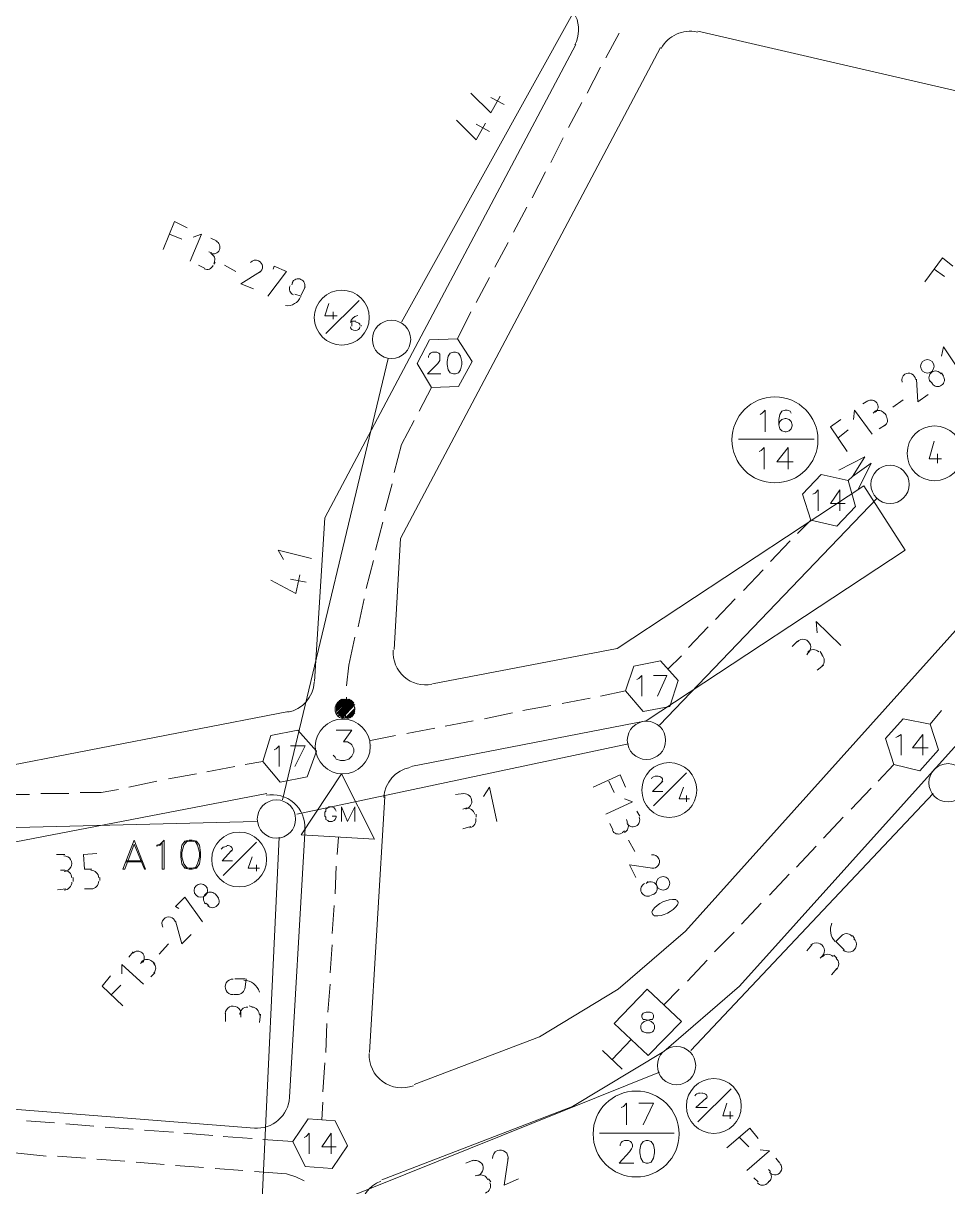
# Model space of a CAD drawing. Header units: millimetres. Extents: x 0.6 to 28.7, y 3.6 to 37.8.
# Drawn here: x 8.23 to 11.949, y 20.541 to 25.224 of the extents above; entities that cross this region are included whole.
import ezdxf

# ---------------------------------------------------------------- set-up
doc = ezdxf.new("R2010")
doc.units = ezdxf.units.MM
for name, color, linetype, true_color in [('PDF_Actives-LineExtender', 94, 'Continuous', 0x009500), ('PDF_Cable-565', 23, 'Continuous', 0xdd8a6e), ('PDF_STHC01', 8, 'Continuous', 0x808080), ('PDF_STLINE01', 8, 'Continuous', 0x808080), ('PDF_STPNUM01', 8, 'Continuous', 0x808080), ('PDF_STSYM01', 8, 'Continuous', 0x808080), ('PDF_STTEXT01', 8, 'Continuous', 0x808080)]:
    doc.layers.add(name, color=color, linetype=linetype, true_color=true_color)
for name, color, linetype in [('PDF_Passives-Highleg', 7, 'Continuous'), ('PDF_Passives-Splt2way', 7, 'Continuous'), ('PDF_Passives-TapOffs', 7, 'Continuous'), ('PDF_RDFIN01', 4, 'Continuous'), ('PDF_Symbols-EndOfLine', 7, 'Continuous'), ('PDF_Symbols-SelfTerminating', 7, 'Continuous'), ('PDF_Symbols-Terminator', 7, 'Continuous')]:
    doc.layers.add(name, color=color, linetype=linetype)

msp = doc.modelspace()

# ---------------------------------------------------------------- linework, layer by layer
at = {"layer": 'PDF_Actives-LineExtender', "lineweight": 9}
for points in [[(9.6432, 21.9405), (9.5098, 22.2032), (9.3471, 21.9572)], [(8.6758, 21.9363), (8.6299, 21.8196), (8.6383, 21.8196), (8.6758, 21.9196), (8.7175, 21.8196), (8.7217, 21.8196)], [(8.7967, 21.8196), (8.7884, 21.8196), (8.7884, 21.928), (8.7801, 21.9155), (8.7675, 21.9113), (8.7675, 21.9155), (8.7801, 21.9196), (8.7967, 21.9363)], [(8.8968, 21.9363), (8.8801, 21.9321), (8.8676, 21.9155), (8.8634, 21.8863), (8.8634, 21.8696), (8.8676, 21.8404), (8.8801, 21.8237), (8.8968, 21.8196), (8.9093, 21.8196), (8.926, 21.8237), (8.9385, 21.8404), (8.9427, 21.8696), (8.9427, 21.8863), (8.9385, 21.9155), (8.926, 21.9321), (8.9093, 21.9363)]]:
    msp.add_lwpolyline(points, close=True, dxfattribs=at)
for points in [[(9.5098, 22.2032), (9.5098, 22.2032)], [(9.4889, 22.0531), (9.4848, 22.0614), (9.4806, 22.0656), (9.4722, 22.0697), (9.4597, 22.0697), (9.4556, 22.0656), (9.4472, 22.0614), (9.4472, 22.0531), (9.4431, 22.0489), (9.4431, 22.0322), (9.4472, 22.028), (9.4472, 22.0197), (9.4556, 22.0155), (9.4597, 22.0114), (9.4722, 22.0114), (9.4806, 22.0155), (9.4848, 22.0197), (9.4889, 22.028), (9.4889, 22.0322), (9.4722, 22.0322)], [(9.5098, 22.0114), (9.5098, 22.0697), (9.5348, 22.0114), (9.564, 22.0697), (9.564, 22.0114)], [(8.8885, 21.9321), (8.876, 21.9155), (8.8676, 21.8863), (8.8676, 21.8696), (8.876, 21.8404), (8.8885, 21.8237)], [(8.926, 21.928), (8.9093, 21.9321), (8.8968, 21.9321), (8.8801, 21.928)], [(8.9218, 21.8237), (8.9302, 21.8404), (8.9385, 21.8696), (8.9385, 21.8863), (8.9302, 21.9155), (8.9218, 21.9321)], [(9.3471, 21.9572), (9.3471, 21.9572)], [(8.6424, 21.8487), (8.7092, 21.8487)], [(8.6466, 21.8529), (8.705, 21.8529)], [(8.8801, 21.8279), (8.8968, 21.8237), (8.9093, 21.8237), (8.926, 21.8279)]]:
    msp.add_lwpolyline(points, dxfattribs=at)
at = {"layer": 'PDF_Cable-565', "lineweight": 13}
for points in [[(10.6273, 25.1846), (10.5731, 25.0845)], [(10.5522, 25.047), (10.498, 24.9428)], [(10.4772, 24.9052), (10.423, 24.8052)], [(10.4021, 24.7635), (10.3521, 24.6634)], [(10.3312, 24.6259), (10.277, 24.5216)], [(10.2562, 24.4841), (10.202, 24.384)], [(10.1811, 24.3423), (10.1269, 24.2422)], [(10.1061, 24.2005), (10.0518, 24.1005)], [(10.031, 24.0629), (9.9768, 23.9545)], [(9.8725, 23.7585), (9.8225, 23.6626)], [(9.8017, 23.6251), (9.7516, 23.5292), (9.7224, 23.4166)], [(9.7141, 23.3707), (9.6849, 23.2623)], [(9.6766, 23.2164), (9.6474, 23.1039)], [(11.3445, 23.1706), (11.3987, 23.2248)], [(11.2361, 23.058), (11.3153, 23.1414)], [(9.639, 23.0622), (9.6098, 22.9496)], [(11.1277, 22.9412), (11.2069, 23.0246)], [(9.6015, 22.9079), (9.5765, 22.7953)], [(11.0151, 22.8245), (11.0943, 22.9079)], [(10.9067, 22.7119), (10.9859, 22.7953)], [(9.564, 22.7536), (9.539, 22.641), (9.5306, 22.5576)], [(10.8233, 22.6243), (10.8775, 22.6785)], [(10.5522, 22.5159), (10.6523, 22.5368)], [(9.5306, 22.5117), (9.5265, 22.4284)], [(10.3979, 22.4867), (10.5105, 22.5076)], [(10.0852, 22.4242), (10.1978, 22.4492)], [(10.2395, 22.4575), (10.3521, 22.4784)], [(11.8782, 22.4033), (11.9241, 22.4575)], [(9.7725, 22.3658), (9.8851, 22.3867)], [(9.9268, 22.395), (10.0393, 22.4158)], [(9.6265, 22.3366), (9.7266, 22.3575)], [(9.122, 22.2407), (9.1929, 22.2532)], [(8.8134, 22.1823), (8.926, 22.2032)], [(8.9677, 22.2115), (9.0803, 22.2324)], [(11.6697, 22.174), (11.7323, 22.2407)], [(8.655, 22.149), (8.7675, 22.174)], [(8.2547, 22.1198), (8.1379, 22.1198)], [(8.4131, 22.124), (8.3005, 22.124)], [(8.459, 22.1281), (8.5424, 22.1281), (8.6133, 22.1406)], [(11.5613, 22.0614), (11.6406, 22.1448)], [(11.4487, 21.9447), (11.528, 22.028)], [(9.4973, 21.9488), (9.4931, 21.8779)], [(11.3403, 21.8279), (11.4196, 21.9113)], [(9.4889, 21.8321), (9.4848, 21.7195)], [(11.2319, 21.7153), (11.3111, 21.7987)], [(9.4806, 21.6736), (9.4722, 21.561)], [(11.1193, 21.5986), (11.1986, 21.682)], [(11.0109, 21.486), (11.0901, 21.5652)], [(9.4722, 21.5152), (9.4639, 21.4026)], [(10.9025, 21.3692), (10.9817, 21.4526)], [(9.4639, 21.3567), (9.4556, 21.2441)], [(10.8066, 21.2733), (10.8691, 21.3359)], [(9.4514, 21.1983), (9.4472, 21.0815)], [(9.4431, 21.0398), (9.4347, 20.923)], [(9.4347, 20.8813), (9.4305, 20.8105)], [(8.2421, 20.8063), (8.3547, 20.7979)], [(8.4006, 20.7938), (8.5132, 20.7854)], [(8.559, 20.7813), (8.6716, 20.7729)], [(8.7175, 20.7688), (8.8343, 20.7604)], [(8.876, 20.7562), (8.9927, 20.7479)], [(9.0344, 20.7437), (9.1512, 20.7354)], [(9.1929, 20.7312), (9.3138, 20.7229)], [(8.1129, 20.6562), (8.1546, 20.6729), (8.1963, 20.677), (8.3214, 20.6645)], [(8.3672, 20.6645), (8.4798, 20.6562)], [(8.5257, 20.652), (8.6383, 20.6437)], [(8.6841, 20.6395), (8.7967, 20.6312)], [(8.8426, 20.627), (8.9552, 20.6186)], [(9.0011, 20.6145), (9.1136, 20.6061)], [(9.3597, 20.5644), (9.3263, 20.5811), (9.2888, 20.5936), (9.1595, 20.602)]]:
    msp.add_lwpolyline(points, dxfattribs=at)
at = {"layer": 'PDF_Passives-Highleg', "lineweight": 9}
for points in [[(9.4931, 22.4867), (9.5098, 22.4992), (9.4931, 22.4867), (9.5098, 22.4992), (9.4931, 22.4826), (9.5098, 22.4992), (9.4931, 22.4826), (9.5098, 22.4992), (9.4931, 22.4826), (9.5098, 22.4992), (9.4931, 22.4826), (9.5098, 22.5034), (9.4931, 22.4826), (9.5098, 22.5034), (9.4931, 22.4826), (9.5098, 22.5034), (9.4931, 22.4826), (9.5098, 22.5034), (9.4889, 22.4826), (9.5098, 22.5034), (9.4889, 22.4826), (9.5139, 22.5034), (9.4889, 22.4826), (9.5139, 22.5034), (9.4889, 22.4826)], [(9.4889, 22.4742), (9.5181, 22.5034), (9.4889, 22.4742), (9.5181, 22.5034), (9.4889, 22.4742), (9.5181, 22.5034), (9.4889, 22.4742), (9.5181, 22.5034), (9.4889, 22.4742), (9.5181, 22.5034), (9.4889, 22.4742), (9.5181, 22.5034), (9.4889, 22.4742), (9.5181, 22.5034), (9.4889, 22.4742), (9.5181, 22.5034), (9.4889, 22.4742), (9.5181, 22.5034), (9.4889, 22.4742), (9.5181, 22.5034), (9.4889, 22.4742), (9.5181, 22.5034), (9.4889, 22.4742), (9.5181, 22.5034), (9.4889, 22.4742), (9.5181, 22.5034), (9.4889, 22.4742), (9.5223, 22.5034), (9.4889, 22.4742), (9.5223, 22.5034), (9.4889, 22.4742), (9.5223, 22.5034), (9.4889, 22.47), (9.5223, 22.5034), (9.4889, 22.47), (9.5223, 22.5034), (9.4889, 22.47), (9.5223, 22.5034), (9.4889, 22.47), (9.5223, 22.5034), (9.4889, 22.47), (9.5223, 22.5034), (9.4889, 22.47), (9.5223, 22.5034), (9.4889, 22.47), (9.5223, 22.5034), (9.4889, 22.47), (9.5223, 22.5034), (9.4889, 22.47), (9.5223, 22.5034), (9.4889, 22.47), (9.5223, 22.5034), (9.4889, 22.47), (9.5223, 22.5034), (9.4889, 22.47), (9.5223, 22.5034), (9.4889, 22.47), (9.5223, 22.5034), (9.4889, 22.47), (9.5223, 22.5034), (9.4889, 22.47), (9.5223, 22.5034)], [(9.4889, 22.47), (9.5265, 22.5034), (9.4889, 22.47), (9.5265, 22.5034), (9.4889, 22.47), (9.5265, 22.5034), (9.4889, 22.4659), (9.5265, 22.5034), (9.4889, 22.4659), (9.5265, 22.5034), (9.4889, 22.4659), (9.5265, 22.5034), (9.4889, 22.4659), (9.5265, 22.5034), (9.4889, 22.4659), (9.5265, 22.5034), (9.4889, 22.4659), (9.5265, 22.5034), (9.4889, 22.4659), (9.5265, 22.5034), (9.4889, 22.4659), (9.5265, 22.5034), (9.4889, 22.4659), (9.5265, 22.5034), (9.4889, 22.4659), (9.5265, 22.5034), (9.4889, 22.4659), (9.5265, 22.5034), (9.4889, 22.4659), (9.5265, 22.5034), (9.4889, 22.4659), (9.5265, 22.5034), (9.4889, 22.4659), (9.5265, 22.5034), (9.4889, 22.4659), (9.5265, 22.5034), (9.4889, 22.4659), (9.5265, 22.5034), (9.4889, 22.4659), (9.5306, 22.5034), (9.4889, 22.4659), (9.5306, 22.5034), (9.4889, 22.4659), (9.5306, 22.5034), (9.4889, 22.4659)], [(9.5348, 22.5034), (9.4889, 22.4575), (9.5348, 22.5034), (9.4889, 22.4575), (9.5348, 22.5034), (9.4889, 22.4575), (9.5348, 22.5034), (9.4889, 22.4575), (9.5348, 22.5034), (9.4889, 22.4575), (9.5348, 22.5034), (9.4889, 22.4575), (9.5348, 22.5034), (9.4889, 22.4575), (9.5348, 22.5034), (9.4889, 22.4575), (9.5348, 22.5034), (9.4889, 22.4575), (9.5348, 22.5034), (9.4889, 22.4575), (9.5348, 22.5034), (9.4889, 22.4575), (9.5348, 22.5034), (9.4889, 22.4575), (9.5348, 22.5034), (9.4889, 22.4575), (9.5348, 22.5034), (9.4889, 22.4575), (9.5348, 22.5034), (9.4889, 22.4575), (9.5348, 22.5034), (9.4889, 22.4575), (9.5348, 22.5034), (9.4889, 22.4575), (9.5348, 22.5034), (9.4889, 22.4575), (9.5348, 22.5034), (9.4889, 22.4575), (9.5348, 22.5034), (9.4889, 22.4575), (9.5348, 22.5034), (9.4889, 22.4617), (9.5348, 22.5034), (9.4889, 22.4617), (9.5348, 22.5034), (9.4889, 22.4617), (9.5348, 22.5034), (9.4889, 22.4617), (9.5306, 22.5034), (9.4889, 22.4617), (9.5306, 22.5034), (9.4889, 22.4617), (9.5306, 22.5034), (9.4889, 22.4617), (9.5306, 22.5034), (9.4889, 22.4617), (9.5306, 22.5034), (9.4889, 22.4617), (9.5306, 22.5034), (9.4889, 22.4617), (9.5306, 22.5034), (9.4889, 22.4617), (9.5306, 22.5034), (9.4889, 22.4617), (9.5306, 22.5034), (9.4889, 22.4617), (9.5306, 22.5034), (9.4889, 22.4617), (9.5306, 22.5034), (9.4889, 22.4617), (9.5306, 22.5034), (9.4889, 22.4617), (9.5306, 22.5034), (9.4889, 22.4617), (9.5306, 22.5034), (9.4889, 22.4617), (9.5306, 22.5034), (9.4889, 22.4617), (9.5306, 22.5034), (9.4889, 22.4617), (9.5306, 22.5034), (9.4889, 22.4617), (9.5306, 22.5034), (9.4889, 22.4617), (9.5306, 22.5034)], [(9.5014, 22.4992), (9.4973, 22.4909), (9.5056, 22.4992), (9.4931, 22.4867), (9.5056, 22.4992), (9.4931, 22.4867), (9.5056, 22.4992), (9.4931, 22.4867), (9.5056, 22.4992), (9.4931, 22.4867), (9.5056, 22.4992), (9.4931, 22.4867), (9.5056, 22.4992), (9.4931, 22.4867), (9.5056, 22.4992)], [(9.4931, 22.4492), (9.5431, 22.4992), (9.4931, 22.4492), (9.5431, 22.4992), (9.4931, 22.4492), (9.5431, 22.4992), (9.4931, 22.4492), (9.5431, 22.4992), (9.4931, 22.4492), (9.5431, 22.4992), (9.4931, 22.4492), (9.5431, 22.4992), (9.4931, 22.4492), (9.5431, 22.4992), (9.4931, 22.4492), (9.5431, 22.4992), (9.4931, 22.4492), (9.5431, 22.4992), (9.4931, 22.4492), (9.5431, 22.4992), (9.4931, 22.4492), (9.5473, 22.4992), (9.4931, 22.4492), (9.5473, 22.4992), (9.4931, 22.4492), (9.5473, 22.4992), (9.4931, 22.4492), (9.5473, 22.4992), (9.4931, 22.4492), (9.5473, 22.4992), (9.4931, 22.445), (9.5473, 22.4992), (9.4931, 22.445), (9.5473, 22.4992), (9.4931, 22.445), (9.5473, 22.4992), (9.4931, 22.445), (9.5473, 22.4992), (9.4931, 22.445), (9.5473, 22.4992), (9.4931, 22.445), (9.5473, 22.4992), (9.4931, 22.445), (9.5473, 22.4992), (9.4931, 22.445), (9.5473, 22.4992), (9.4931, 22.445), (9.5473, 22.4992), (9.4931, 22.445), (9.5473, 22.4992), (9.4931, 22.445), (9.5473, 22.4992), (9.4931, 22.445), (9.5473, 22.4992), (9.4931, 22.445), (9.5473, 22.4992), (9.4931, 22.445), (9.5473, 22.4992), (9.4931, 22.445), (9.5473, 22.4992), (9.4931, 22.445), (9.5473, 22.4992), (9.4931, 22.445), (9.5473, 22.4992), (9.4931, 22.445), (9.5473, 22.4992), (9.4931, 22.445), (9.5473, 22.4992), (9.4931, 22.445), (9.5473, 22.4992), (9.4931, 22.445), (9.5473, 22.4992), (9.4931, 22.445), (9.5473, 22.4992), (9.4931, 22.445), (9.5473, 22.4992), (9.4931, 22.445), (9.5473, 22.4992), (9.4931, 22.445), (9.5473, 22.4992), (9.4931, 22.445), (9.5473, 22.4992), (9.4931, 22.445), (9.5473, 22.4992), (9.4931, 22.445), (9.5515, 22.4992), (9.4931, 22.445), (9.5515, 22.4992), (9.4931, 22.445), (9.5515, 22.4992), (9.4931, 22.445)], [(9.4973, 22.445), (9.5515, 22.4992), (9.4973, 22.445), (9.5515, 22.4992), (9.4973, 22.4409), (9.5515, 22.4992), (9.4973, 22.4409), (9.5515, 22.4992), (9.4973, 22.4409), (9.5515, 22.4992), (9.4973, 22.4409), (9.5515, 22.4992), (9.4973, 22.4409), (9.5515, 22.4992)], [(9.4973, 22.4909), (9.5014, 22.4951), (9.4973, 22.4909), (9.5014, 22.4951), (9.4973, 22.4909), (9.5014, 22.4951)], [(9.4973, 22.4409), (9.5515, 22.4951), (9.4973, 22.4409), (9.5515, 22.4951), (9.4973, 22.4409), (9.5515, 22.4951), (9.4973, 22.4409), (9.5515, 22.4951), (9.4973, 22.4409), (9.5515, 22.4951), (9.4973, 22.4409), (9.5515, 22.4951), (9.4973, 22.4409), (9.5515, 22.4951), (9.4973, 22.4409), (9.5515, 22.4951), (9.4973, 22.4409), (9.5515, 22.4951), (9.4973, 22.4409), (9.5515, 22.4951), (9.4973, 22.4409), (9.5515, 22.4951), (9.4973, 22.4409), (9.5515, 22.4951), (9.4973, 22.4409), (9.5515, 22.4951), (9.4973, 22.4409), (9.5515, 22.4951), (9.4973, 22.4409), (9.5515, 22.4951), (9.4973, 22.4409), (9.5515, 22.4951), (9.4973, 22.4409), (9.5515, 22.4951), (9.4973, 22.4409), (9.5515, 22.4951), (9.4973, 22.4409), (9.5515, 22.4951), (9.4973, 22.4409), (9.5515, 22.4951), (9.4973, 22.4409), (9.5515, 22.4951), (9.4973, 22.4409), (9.5515, 22.4951), (9.4973, 22.4409), (9.5515, 22.4951), (9.4973, 22.4409), (9.5515, 22.4951), (9.4973, 22.4409), (9.5515, 22.4951), (9.4973, 22.4409), (9.5515, 22.4951), (9.4973, 22.4409), (9.5556, 22.4951), (9.4973, 22.4409), (9.5556, 22.4951), (9.4973, 22.4409), (9.5556, 22.4951), (9.4973, 22.4409), (9.5556, 22.4951), (9.4973, 22.4409), (9.5556, 22.4951), (9.4973, 22.4409), (9.5556, 22.4951), (9.4973, 22.4367), (9.5556, 22.4951), (9.4973, 22.4367), (9.5556, 22.4951), (9.4973, 22.4367), (9.5556, 22.4951), (9.4973, 22.4367), (9.5556, 22.4951), (9.5014, 22.4367), (9.5556, 22.4951), (9.5014, 22.4367), (9.5556, 22.4951), (9.5014, 22.4367), (9.5556, 22.4951), (9.5014, 22.4367), (9.5556, 22.4951), (9.5014, 22.4367), (9.5556, 22.4951), (9.5014, 22.4367), (9.5556, 22.4909), (9.5014, 22.4367), (9.5556, 22.4909), (9.5014, 22.4367), (9.5556, 22.4909), (9.5014, 22.4367), (9.5556, 22.4909), (9.5014, 22.4367), (9.5556, 22.4909), (9.5014, 22.4367), (9.5556, 22.4909), (9.5014, 22.4367), (9.5556, 22.4909), (9.5014, 22.4367), (9.5556, 22.4909), (9.5014, 22.4367), (9.5556, 22.4909), (9.5014, 22.4367), (9.5556, 22.4909), (9.5014, 22.4367), (9.5556, 22.4909), (9.5014, 22.4367), (9.5556, 22.4909), (9.5014, 22.4367), (9.5556, 22.4909), (9.5014, 22.4367), (9.5556, 22.4909), (9.5014, 22.4367), (9.5556, 22.4909), (9.5014, 22.4367), (9.5556, 22.4909), (9.5014, 22.4367), (9.5556, 22.4909), (9.5014, 22.4367), (9.5556, 22.4909), (9.5014, 22.4367), (9.5556, 22.4909), (9.5014, 22.4367), (9.5556, 22.4909), (9.5014, 22.4367), (9.5556, 22.4909), (9.5014, 22.4367), (9.5556, 22.4909), (9.5014, 22.4367), (9.5556, 22.4909), (9.5014, 22.4367), (9.5556, 22.4909), (9.5014, 22.4367), (9.5556, 22.4909), (9.5014, 22.4367), (9.5556, 22.4909), (9.5014, 22.4367), (9.5598, 22.4909), (9.5014, 22.4367), (9.5598, 22.4909), (9.5014, 22.4367), (9.5598, 22.4909), (9.5014, 22.4367), (9.5598, 22.4909), (9.5014, 22.4367), (9.5598, 22.4909), (9.5014, 22.4367)], [(9.5056, 22.4367), (9.5598, 22.4909), (9.5056, 22.4367), (9.5598, 22.4909), (9.5056, 22.4325), (9.5598, 22.4909), (9.5056, 22.4325), (9.5598, 22.4909), (9.5056, 22.4325), (9.5598, 22.4909), (9.5056, 22.4325), (9.5598, 22.4867), (9.5056, 22.4325), (9.5598, 22.4867), (9.5056, 22.4325), (9.5598, 22.4867), (9.5056, 22.4325), (9.5598, 22.4867), (9.5056, 22.4325), (9.5598, 22.4867), (9.5056, 22.4325), (9.5598, 22.4867), (9.5056, 22.4325), (9.5598, 22.4867), (9.5056, 22.4325), (9.5598, 22.4867), (9.5056, 22.4325), (9.5598, 22.4867), (9.5056, 22.4325), (9.5598, 22.4867), (9.5056, 22.4325), (9.5598, 22.4867), (9.5056, 22.4325), (9.5598, 22.4867), (9.5056, 22.4325), (9.5598, 22.4867), (9.5056, 22.4325), (9.5598, 22.4867), (9.5056, 22.4325), (9.5598, 22.4867), (9.5056, 22.4325), (9.5598, 22.4867), (9.5056, 22.4325), (9.5598, 22.4867), (9.5056, 22.4325), (9.5598, 22.4867), (9.5056, 22.4325), (9.5598, 22.4867), (9.5056, 22.4325), (9.5598, 22.4867), (9.5056, 22.4325), (9.5598, 22.4867), (9.5056, 22.4325), (9.5598, 22.4867), (9.5056, 22.4325), (9.5598, 22.4867), (9.5056, 22.4325), (9.5598, 22.4867), (9.5056, 22.4325), (9.5598, 22.4867), (9.5056, 22.4325), (9.5598, 22.4867), (9.5056, 22.4325), (9.5598, 22.4867), (9.5056, 22.4325)], [(9.5098, 22.4325), (9.564, 22.4826), (9.5098, 22.4325), (9.564, 22.4826), (9.5098, 22.4325), (9.564, 22.4826), (9.5098, 22.4325), (9.564, 22.4826), (9.5098, 22.4325), (9.564, 22.4826), (9.5098, 22.4325), (9.564, 22.4826), (9.5098, 22.4325), (9.564, 22.4826), (9.5098, 22.4325), (9.564, 22.4826), (9.5098, 22.4325), (9.564, 22.4826), (9.5098, 22.4325), (9.5598, 22.4826), (9.5098, 22.4325), (9.5598, 22.4826), (9.5098, 22.4325), (9.5598, 22.4826), (9.5098, 22.4325), (9.5598, 22.4826), (9.5098, 22.4325), (9.5598, 22.4826), (9.5098, 22.4325), (9.5598, 22.4826), (9.5098, 22.4325), (9.5598, 22.4826), (9.5098, 22.4325), (9.5598, 22.4826), (9.5098, 22.4325), (9.5598, 22.4826), (9.5098, 22.4325), (9.5598, 22.4867), (9.5098, 22.4325), (9.5598, 22.4867), (9.5098, 22.4325), (9.5598, 22.4867), (9.5098, 22.4325), (9.5598, 22.4867), (9.5098, 22.4325), (9.5598, 22.4867)], [(9.5098, 22.4284), (9.564, 22.4826), (9.5098, 22.4284), (9.564, 22.4826), (9.5098, 22.4284), (9.564, 22.4826), (9.5098, 22.4284), (9.564, 22.4826), (9.5098, 22.4284), (9.564, 22.4826), (9.5098, 22.4284), (9.564, 22.4826), (9.5098, 22.4284), (9.564, 22.4826), (9.5139, 22.4284), (9.564, 22.4826), (9.5139, 22.4284), (9.564, 22.4826), (9.5139, 22.4284), (9.564, 22.4826), (9.5139, 22.4284), (9.564, 22.4826)], [(9.5265, 22.4284), (9.564, 22.4659), (9.5265, 22.4284), (9.564, 22.4659), (9.5265, 22.4284), (9.564, 22.4659), (9.5265, 22.4284), (9.564, 22.4659), (9.5265, 22.4284), (9.564, 22.4659), (9.5265, 22.4284), (9.564, 22.4659), (9.5265, 22.4284), (9.564, 22.4659), (9.5265, 22.4284), (9.564, 22.4659), (9.5265, 22.4284), (9.564, 22.4659), (9.5265, 22.4284), (9.564, 22.4659), (9.5265, 22.4284), (9.564, 22.4659), (9.5265, 22.4284), (9.564, 22.4659), (9.5265, 22.4284), (9.564, 22.4659), (9.5265, 22.4284), (9.564, 22.4659), (9.5265, 22.4284), (9.564, 22.4659), (9.5265, 22.4284), (9.564, 22.4659), (9.5265, 22.4284), (9.564, 22.4659), (9.5306, 22.4284), (9.564, 22.4659), (9.5306, 22.4284), (9.564, 22.4659), (9.5306, 22.4284), (9.564, 22.4659)], [(9.5348, 22.4284), (9.564, 22.4617), (9.5348, 22.4284), (9.564, 22.4617), (9.5348, 22.4284), (9.564, 22.4575), (9.5348, 22.4284), (9.564, 22.4575), (9.5348, 22.4284), (9.564, 22.4575), (9.5348, 22.4284), (9.564, 22.4575), (9.5348, 22.4284), (9.564, 22.4575), (9.5348, 22.4284), (9.564, 22.4575), (9.5348, 22.4284), (9.564, 22.4575), (9.5348, 22.4284), (9.564, 22.4575), (9.5348, 22.4284), (9.564, 22.4575), (9.5348, 22.4284), (9.564, 22.4575), (9.5348, 22.4284), (9.564, 22.4575), (9.5348, 22.4284), (9.564, 22.4575), (9.5348, 22.4284), (9.564, 22.4575), (9.5348, 22.4284), (9.564, 22.4575), (9.539, 22.4284), (9.564, 22.4575), (9.539, 22.4284), (9.564, 22.4575)], [(9.5431, 22.4284), (9.564, 22.4492), (9.5431, 22.4284), (9.564, 22.4492), (9.5431, 22.4284), (9.564, 22.4492), (9.5431, 22.4284), (9.564, 22.4534), (9.5431, 22.4284), (9.564, 22.4534)], [(9.5473, 22.4325), (9.5598, 22.445), (9.5473, 22.4325), (9.5598, 22.445), (9.5473, 22.4325), (9.5598, 22.445), (9.5473, 22.4325), (9.5598, 22.445), (9.5473, 22.4325), (9.5598, 22.445), (9.5473, 22.4325), (9.5598, 22.445), (9.5473, 22.4325), (9.5598, 22.4492), (9.5473, 22.4325), (9.5598, 22.4492), (9.5431, 22.4325), (9.5598, 22.4492), (9.5431, 22.4325), (9.5598, 22.4492), (9.5431, 22.4325), (9.564, 22.4492), (9.5431, 22.4325), (9.564, 22.4492), (9.5431, 22.4325), (9.564, 22.4492), (9.5431, 22.4325), (9.564, 22.4492)], [(9.5515, 22.4325), (9.5598, 22.445), (9.5515, 22.4367), (9.5598, 22.4409)]]:
    msp.add_lwpolyline(points, dxfattribs=at)
for points in [[(9.4889, 22.4784), (9.5139, 22.5034), (9.4889, 22.4784), (9.5139, 22.5034), (9.4889, 22.4784), (9.5139, 22.5034), (9.4889, 22.4784), (9.5139, 22.5034), (9.4889, 22.4784), (9.5139, 22.5034), (9.4889, 22.4784), (9.5139, 22.5034), (9.4889, 22.4784), (9.5139, 22.5034), (9.4889, 22.4784), (9.5139, 22.5034), (9.4889, 22.4784), (9.5139, 22.5034), (9.4889, 22.4784), (9.5139, 22.5034), (9.4889, 22.4784), (9.5139, 22.5034), (9.4889, 22.4784), (9.5181, 22.5034), (9.4889, 22.4784), (9.5181, 22.5034)], [(9.4889, 22.4575), (9.539, 22.5034), (9.4889, 22.4575), (9.539, 22.5034), (9.4889, 22.4575), (9.539, 22.5034), (9.4889, 22.4575), (9.539, 22.5034)], [(9.4889, 22.4534), (9.539, 22.5034), (9.4889, 22.4534), (9.539, 22.5034), (9.4889, 22.4534), (9.539, 22.5034), (9.4889, 22.4534), (9.539, 22.5034), (9.4889, 22.4534), (9.539, 22.5034), (9.4889, 22.4534), (9.539, 22.5034), (9.4889, 22.4534), (9.539, 22.5034), (9.4889, 22.4534), (9.539, 22.5034), (9.4889, 22.4534), (9.539, 22.5034), (9.4889, 22.4534), (9.539, 22.5034), (9.4889, 22.4534), (9.539, 22.5034), (9.4889, 22.4534), (9.539, 22.5034), (9.4889, 22.4534), (9.539, 22.5034), (9.4889, 22.4534), (9.539, 22.5034), (9.4889, 22.4534), (9.539, 22.5034), (9.4889, 22.4534), (9.539, 22.5034), (9.4889, 22.4534), (9.539, 22.5034), (9.4889, 22.4534), (9.539, 22.5034), (9.4889, 22.4534), (9.539, 22.5034), (9.4889, 22.4534), (9.539, 22.5034), (9.4889, 22.4534), (9.539, 22.5034), (9.4889, 22.4534), (9.539, 22.5034), (9.4889, 22.4534), (9.5431, 22.5034), (9.4889, 22.4534), (9.5431, 22.5034), (9.4889, 22.4534), (9.5431, 22.5034), (9.4889, 22.4534), (9.5431, 22.5034)], [(9.5306, 22.4284), (9.564, 22.4617), (9.5306, 22.4284), (9.564, 22.4617), (9.5306, 22.4284), (9.564, 22.4617), (9.5306, 22.4284), (9.564, 22.4617), (9.5306, 22.4284), (9.564, 22.4617), (9.5306, 22.4284), (9.564, 22.4617), (9.5306, 22.4284), (9.564, 22.4617), (9.5306, 22.4284), (9.564, 22.4617), (9.5306, 22.4284), (9.564, 22.4617), (9.5306, 22.4284), (9.564, 22.4617), (9.5306, 22.4284), (9.564, 22.4617), (9.5306, 22.4284), (9.564, 22.4617), (9.5306, 22.4284), (9.564, 22.4617), (9.5306, 22.4284), (9.564, 22.4617), (9.5306, 22.4284), (9.564, 22.4617)], [(9.539, 22.4284), (9.564, 22.4534), (9.539, 22.4284), (9.564, 22.4534), (9.539, 22.4284), (9.564, 22.4534), (9.539, 22.4284), (9.564, 22.4534), (9.539, 22.4284), (9.564, 22.4534), (9.539, 22.4284), (9.564, 22.4534), (9.539, 22.4284), (9.564, 22.4534), (9.539, 22.4284), (9.564, 22.4534), (9.539, 22.4284), (9.564, 22.4534), (9.539, 22.4284), (9.564, 22.4534), (9.539, 22.4284), (9.564, 22.4534)], [(9.5515, 22.4367), (9.5556, 22.4409), (9.5515, 22.4367), (9.5556, 22.4409)]]:
    msp.add_lwpolyline(points, close=True, dxfattribs=at)
msp.add_circle((9.5236, 22.4631), 0.0396, dxfattribs=at)
for centre, radius, start, end in [((9.491, 22.5013), 0.0522, 267.7094, 2.2906), ((9.516, 22.4767), 0.0484, 267.5319, 352.0793)]:
    msp.add_arc(centre, radius, start, end, dxfattribs=at)
at = {"layer": 'PDF_Passives-Splt2way', "lineweight": 9}
for points in [[(9.4889, 22.3783), (9.5515, 22.3783), (9.5181, 22.3324), (9.5348, 22.3324), (9.5473, 22.3241), (9.5515, 22.3199), (9.5598, 22.3033), (9.5598, 22.2907), (9.5515, 22.2741), (9.539, 22.2616), (9.5223, 22.2574), (9.5056, 22.2574), (9.4889, 22.2616), (9.4848, 22.2699), (9.4764, 22.2782)], [(9.6307, 22.3158), (9.6307, 22.3158)]]:
    msp.add_lwpolyline(points, dxfattribs=at)
msp.add_circle((9.5152, 22.313), 0.1105, dxfattribs=at)
at = {"layer": 'PDF_Passives-TapOffs', "lineweight": 9}
for points in [[(9.9768, 23.9545), (9.8642, 23.9503), (9.8142, 23.8544), (9.8725, 23.7585), (9.981, 23.7627), (10.0352, 23.8628)], [(9.9601, 23.9003), (9.9476, 23.8961), (9.9393, 23.8836), (9.9351, 23.8628), (9.9351, 23.8503), (9.9393, 23.8294), (9.9476, 23.8169), (9.9601, 23.8127), (9.9685, 23.8127), (9.981, 23.8169), (9.9893, 23.8294), (9.9935, 23.8503), (9.9935, 23.8628), (9.9893, 23.8836), (9.981, 23.8961), (9.9685, 23.9003)], [(11.3987, 23.2248), (11.5029, 23.1998), (11.578, 23.279), (11.5488, 23.3832), (11.4404, 23.4083), (11.3653, 23.329)], [(10.865, 22.5785), (10.7941, 22.6577), (10.6857, 22.6368), (10.6523, 22.5368), (10.7232, 22.4534), (10.8316, 22.4742)], [(11.8782, 22.4033), (11.7698, 22.4242), (11.6989, 22.345), (11.7323, 22.2407), (11.8365, 22.2157), (11.9116, 22.2991)], [(9.4097, 22.2949), (9.3346, 22.3783), (9.2262, 22.3575), (9.1929, 22.2532), (9.2638, 22.1698), (9.3722, 22.1907)], [(10.7399, 21.3359), (10.6064, 21.1983), (10.744, 21.069), (10.8775, 21.2066)], [(10.7357, 21.2441), (10.7232, 21.2399), (10.719, 21.2316), (10.719, 21.2233), (10.7232, 21.2149), (10.7315, 21.2149), (10.7482, 21.2108), (10.7566, 21.2066), (10.7649, 21.1983), (10.7691, 21.1899), (10.7691, 21.1774), (10.7649, 21.1691), (10.7607, 21.1649), (10.7524, 21.1607), (10.7357, 21.1607), (10.7232, 21.1649), (10.719, 21.1691), (10.7149, 21.1774), (10.7149, 21.1899), (10.719, 21.1983), (10.7274, 21.2066), (10.7399, 21.2108), (10.7524, 21.2149), (10.7607, 21.2149), (10.7649, 21.2233), (10.7649, 21.2316), (10.7607, 21.2399), (10.7524, 21.2441)], [(9.5348, 20.7062), (9.4848, 20.8063), (9.3763, 20.8146), (9.3138, 20.7229), (9.3638, 20.6228), (9.4722, 20.6145)]]:
    msp.add_lwpolyline(points, close=True, dxfattribs=at)
for points in [[(9.8642, 23.9503), (9.8642, 23.9503)], [(9.86, 23.8795), (9.86, 23.8836), (9.8642, 23.892), (9.8684, 23.8961), (9.8767, 23.9003), (9.8934, 23.9003), (9.9017, 23.8961), (9.9059, 23.892), (9.9059, 23.8836), (9.9059, 23.8753), (9.9059, 23.8669), (9.8976, 23.8544), (9.8559, 23.8127), (9.9101, 23.8127)], [(9.8142, 23.8544), (9.8142, 23.8544)], [(10.0352, 23.8628), (10.0352, 23.8628)], [(9.8725, 23.7585), (9.8725, 23.7585)], [(9.981, 23.7627), (9.981, 23.7627)], [(11.4404, 23.4083), (11.4404, 23.4083)], [(11.5488, 23.3832), (11.5488, 23.3832)], [(11.3653, 23.329), (11.3653, 23.329)], [(11.407, 23.329), (11.4154, 23.3332), (11.4279, 23.3457), (11.4279, 23.2623)], [(11.5155, 23.2623), (11.5155, 23.3457), (11.4779, 23.2915), (11.5363, 23.2915)], [(11.578, 23.279), (11.578, 23.279)], [(11.5029, 23.1998), (11.5029, 23.1998)], [(10.6857, 22.6368), (10.6857, 22.6368)], [(10.7941, 22.6577), (10.7941, 22.6577)], [(10.6982, 22.5826), (10.7065, 22.5868), (10.719, 22.5993), (10.719, 22.5159)], [(10.7816, 22.5159), (10.8191, 22.5993), (10.7649, 22.5993)], [(10.6523, 22.5368), (10.6523, 22.5368)], [(10.7232, 22.4534), (10.7232, 22.4534)], [(10.8316, 22.4742), (10.8316, 22.4742)], [(11.7698, 22.4242), (11.7698, 22.4242)], [(9.2262, 22.3575), (9.2262, 22.3575)], [(9.3346, 22.3783), (9.3346, 22.3783)], [(11.6989, 22.345), (11.6989, 22.345)], [(11.7406, 22.3491), (11.749, 22.3533), (11.7615, 22.3616), (11.7615, 22.2782)], [(11.849, 22.2782), (11.849, 22.3616), (11.8073, 22.3074), (11.8699, 22.3074)], [(9.2387, 22.2991), (9.2471, 22.3033), (9.2596, 22.3158), (9.2596, 22.2324)], [(9.3221, 22.2324), (9.3638, 22.3158), (9.3054, 22.3158)], [(11.9116, 22.2991), (11.9116, 22.2991)], [(9.1929, 22.2532), (9.1929, 22.2532)], [(11.7323, 22.2407), (11.7323, 22.2407)], [(11.8365, 22.2157), (11.8365, 22.2157)], [(9.2638, 22.1698), (9.2638, 22.1698)], [(9.3722, 22.1907), (9.3722, 22.1907)], [(10.6064, 21.1983), (10.6064, 21.1983)], [(10.8775, 21.2066), (10.8775, 21.2066)], [(10.744, 21.069), (10.744, 21.069)], [(9.3763, 20.8146), (9.3763, 20.8146)], [(9.4848, 20.8063), (9.4848, 20.8063)], [(9.3597, 20.7396), (9.368, 20.7437), (9.3805, 20.7562), (9.3805, 20.6729)], [(9.4681, 20.6729), (9.4681, 20.7562), (9.4305, 20.702), (9.4889, 20.702)], [(9.3138, 20.7229), (9.3138, 20.7229)], [(9.3638, 20.6228), (9.3638, 20.6228)], [(9.4722, 20.6145), (9.4722, 20.6145)]]:
    msp.add_lwpolyline(points, dxfattribs=at)
at = {"layer": 'PDF_RDFIN01', "lineweight": 0}
for points in [[(10.9442, 25.1929), (13.3752, 24.63)], [(10.4522, 25.1387), (9.4431, 23.2331), (9.4014, 22.5743)], [(10.7941, 25.1262), (9.7475, 23.1497), (9.7224, 22.7036)], [(9.8017, 20.9522), (10.3062, 21.144), (10.6231, 21.3359), (10.8942, 21.5694), (13.4461, 24.4132)], [(9.8767, 22.566), (10.6189, 22.7077), (11.6114, 23.3624), (11.7782, 23.1039), (10.7357, 22.4158), (9.7891, 22.2324)], [(9.6724, 20.5686), (10.4396, 20.8647), (10.8066, 21.0857), (11.111, 21.3484), (12.6705, 23.083)], [(9.2971, 22.4534), (8.092, 22.2199), (7.8627, 22.3825), (7.6834, 22.1323), (8.017, 21.8946), (9.2095, 22.124)], [(9.6849, 22.1114), (9.6224, 21.0815)], [(9.3638, 21.9863), (9.3013, 20.9022)]]:
    msp.add_lwpolyline(points, dxfattribs=at)
msp.add_lwpolyline([(7.0954, 20.9397), (9.1595, 20.7771, 0.419672), (9.3003, 20.9)], format="xyb", dxfattribs=at)
for centre, start, end in [((10.3326, 25.1986), 332.1332, 76.9427), ((10.9122, 25.061), 76.9427, 152.1332), ((9.8488, 22.6924), 176.3855, 280.9039), ((9.2692, 22.5799), 280.9039, 356.3855), ((9.8113, 22.1003), 100.9039, 176.6601), ((9.2317, 21.9877), 356.6601, 100.9039), ((9.7529, 21.0703), 176.6602, 290.9839), ((9.7154, 20.4406), 111.1651, 176.6601)]:
    msp.add_arc(centre, 0.1313, start, end, dxfattribs=at)
at = {"layer": 'PDF_STHC01', "lineweight": 0}
for points in [[(9.4597, 24.0963), (9.4431, 24.0462), (9.4931, 24.0462)], [(9.4472, 23.9754), (9.5807, 24.1088)], [(9.4764, 24.0629), (9.4764, 24.0337)], [(9.5681, 24.0254), (9.5515, 24.0254), (9.5515, 24.0045)], [(9.589, 24.0045), (9.589, 24.0087)], [(11.8949, 23.5417), (11.8741, 23.4708), (11.9241, 23.4708)], [(11.9074, 23.4917), (11.9074, 23.4541)], [(10.7649, 22.0739), (10.8983, 22.2073)], [(10.8024, 22.174), (10.7607, 22.1323), (10.8024, 22.1323)], [(10.8858, 22.149), (10.8691, 22.1031), (10.9108, 22.1031)], [(10.8983, 22.1156), (10.8983, 22.0906)], [(9.0344, 21.7945), (9.1678, 21.928)], [(9.0678, 21.8946), (9.0302, 21.8529), (9.0719, 21.8529)], [(9.1512, 21.8696), (9.1345, 21.8237), (9.1804, 21.8237)], [(9.1678, 21.8362), (9.1678, 21.8112)], [(10.9442, 20.8021), (11.0776, 20.9356)], [(10.9776, 20.898), (10.9359, 20.8605), (10.9817, 20.8605)], [(11.0609, 20.8772), (11.0443, 20.8271), (11.086, 20.8271)], [(11.0735, 20.8438), (11.0735, 20.8146)]]:
    msp.add_lwpolyline(points, dxfattribs=at)
for centre in [(9.5111, 24.0394), (11.8963, 23.4931), (10.8288, 22.1378), (9.0982, 21.8584), (11.0081, 20.866)]:
    msp.add_circle(centre, 0.1105, dxfattribs=at)
for points in [[(9.5755, 24.0479), (9.559, 24.0437), (9.5477, 24.0329), (9.5466, 24.0204)], [(9.5465, 24.0018), (9.5465, 23.9938), (9.5549, 23.9872), (9.5653, 23.9872)], [(9.5653, 23.9872), (9.5756, 23.9872), (9.584, 23.9938), (9.584, 24.0018)], [(9.5798, 24.0175), (9.5765, 24.0198), (9.572, 24.0209), (9.5675, 24.0205)], [(9.5839, 24.0088), (9.5845, 24.012), (9.583, 24.0152), (9.5798, 24.0175)], [(10.779, 22.1941), (10.7686, 22.1942), (10.7595, 22.1898), (10.7567, 22.1835)], [(10.7988, 22.1866), (10.7947, 22.1913), (10.787, 22.1942), (10.7786, 22.1941)], [(10.7982, 22.1718), (10.8026, 22.1763), (10.8029, 22.182), (10.7988, 22.1866)], [(9.0484, 21.9106), (9.0381, 21.9106), (9.0289, 21.9063), (9.0261, 21.8999)], [(9.0682, 21.9072), (9.0642, 21.9119), (9.0565, 21.9148), (9.0481, 21.9147)], [(9.0677, 21.8924), (9.0721, 21.8969), (9.0723, 21.9026), (9.0682, 21.9072)], [(10.9541, 20.9181), (10.9438, 20.9182), (10.9346, 20.9138), (10.9318, 20.9075)], [(10.9781, 20.9106), (10.974, 20.9153), (10.9663, 20.9181), (10.958, 20.9181)], [(10.9775, 20.8958), (10.9819, 20.9003), (10.9822, 20.906), (10.9781, 20.9106)]]:
    msp.add_open_spline(points, degree=3, dxfattribs=at)
at = {"layer": 'PDF_STLINE01', "lineweight": 0}
for points in [[(10.6231, 25.5933), (9.7516, 24.0212)], [(9.6974, 23.8753), (9.2721, 22.0989)], [(10.7899, 22.3992), (11.6656, 23.3124)], [(9.3305, 22.0406), (10.6648, 22.3241)], [(11.8907, 22.124), (10.915, 21.0898)], [(9.1678, 22.0114), (7.8252, 21.978)], [(9.2596, 21.9488), (9.1887, 20.4352)], [(10.7899, 21.0023), (9.2554, 20.3851)]]:
    msp.add_lwpolyline(points, dxfattribs=at)
at = {"layer": 'PDF_STPNUM01', "lineweight": 0}
for points in [[(8.7926, 24.3131), (8.8384, 24.4257), (8.8885, 24.4007)], [(8.8176, 24.3757), (8.8676, 24.3548)], [(8.901, 24.2672), (8.9468, 24.3757), (8.9135, 24.3632)], [(8.9844, 24.359), (9.0094, 24.3465)], [(8.9885, 24.3006), (8.976, 24.3048)], [(9.0011, 24.2631), (8.9969, 24.2547)], [(11.8574, 24.1838), (11.9283, 24.2798), (11.97, 24.2464)], [(8.9594, 24.2381), (8.9343, 24.2506)], [(9.0386, 24.2506), (9.0844, 24.2255)], [(9.1845, 24.2255), (9.1053, 24.1755), (9.1553, 24.1547)], [(9.2137, 24.1255), (9.2888, 24.2255), (9.2387, 24.2464), (9.2346, 24.2339)], [(11.8949, 24.2339), (11.9366, 24.2047)], [(9.3138, 24.1838), (9.3096, 24.1713)], [(9.3221, 24.1338), (9.3471, 24.1255)], [(9.3471, 24.1296), (9.3638, 24.163)], [(11.9992, 23.8211), (11.9324, 23.9212), (11.9241, 23.8836)], [(11.824, 23.7919), (11.8282, 23.7001), (11.8699, 23.7293)], [(11.9241, 23.8169), (11.9324, 23.8044)], [(11.8866, 23.7752), (11.8782, 23.7835)], [(11.6072, 23.6918), (11.628, 23.7043)], [(11.7281, 23.6793), (11.7698, 23.7085)], [(11.6447, 23.5709), (11.5738, 23.6668), (11.5697, 23.6293)], [(11.6572, 23.6626), (11.6489, 23.6543)], [(11.6948, 23.6543), (11.7031, 23.6459)], [(11.5446, 23.5), (11.4779, 23.6001), (11.5196, 23.6293)], [(11.6989, 23.6084), (11.6739, 23.5917)], [(11.5071, 23.5542), (11.5488, 23.5876)], [(10.523, 22.149), (10.6315, 22.199), (10.6523, 22.149)], [(10.5856, 22.174), (10.6064, 22.1281)], [(10.5731, 22.0406), (10.6815, 22.0906), (10.6481, 22.1031)], [(10.6606, 22.0072), (10.6565, 22.0197)], [(10.6982, 22.0531), (10.7107, 22.0322)], [(10.6023, 21.978), (10.5898, 22.003)], [(10.6481, 21.9738), (10.6398, 21.9655)], [(10.6648, 21.9363), (10.6898, 21.8904)], [(10.7607, 21.8237), (10.669, 21.8362), (10.694, 21.7862)], [(10.7357, 21.7612), (10.744, 21.7695)], [(8.951, 21.6069), (8.8801, 21.707), (8.8426, 21.6694), (8.8551, 21.6611)], [(10.7691, 21.7195), (10.7566, 21.7153)], [(8.976, 21.6736), (8.9635, 21.682)], [(8.8426, 21.6111), (8.8676, 21.5193), (8.9051, 21.5569)], [(8.7759, 21.4776), (8.8134, 21.5193)], [(8.655, 21.4651), (8.6716, 21.486)], [(8.7133, 21.3567), (8.6258, 21.4359), (8.6258, 21.3984)], [(8.7092, 21.4484), (8.7008, 21.4401)], [(8.7592, 21.4026), (8.7425, 21.3859)], [(8.6299, 21.2691), (8.5465, 21.3484), (8.5799, 21.3901)], [(8.5841, 21.315), (8.6216, 21.3525)], [(11.0609, 20.6979), (11.1527, 20.7771), (11.186, 20.7354)], [(11.111, 20.7396), (11.1485, 20.702)], [(11.1402, 20.6061), (11.2319, 20.6854), (11.1944, 20.6895)], [(11.2569, 20.6562), (11.2736, 20.6353)], [(11.2361, 20.602), (11.2277, 20.6103)], [(11.186, 20.5603), (11.1694, 20.5769)], [(11.2319, 20.5644), (11.2236, 20.5561)]]:
    msp.add_lwpolyline(points, dxfattribs=at)
for points in [[(9.1801, 24.2212, 0.59055), (9.1763, 24.2683, 0.338564), (9.1442, 24.2611)], [(11.8191, 23.7907, 0.59055), (11.7767, 23.8115, 0.338564), (11.7665, 23.7801)], [(10.7589, 21.8232, 0.59055), (10.7867, 21.8614, 0.338564), (10.7576, 21.8768)], [(8.963, 21.6802, -1), (9.0011, 21.7195), (9.0094, 21.7111, -1), (8.9713, 21.6719)], [(10.8556, 21.6977, 0.251965), (10.7609, 21.6532, 0.50396), (10.7717, 21.6315)], [(10.7686, 21.6313, 0.251965), (10.8625, 21.6764, 0.50396), (10.8525, 21.6976)], [(8.8409, 21.6069, 0.59055), (8.7951, 21.6186, 0.338564), (8.7915, 21.5859)], [(8.7073, 21.4475, -0.414213), (8.7467, 21.4484), (8.7592, 21.4401)]]:
    msp.add_lwpolyline(points, format="xyb", dxfattribs=at)
for centre in [(11.8671, 23.8434), (10.8038, 21.7625), (8.944, 21.7333)]:
    msp.add_circle(centre, 0.0271, dxfattribs=at)
for centre, radius, start, end in [((8.994, 24.3229), 0.0271, 245.8696, 65.8696), ((8.9731, 24.2729), 0.0271, 335.8696, 65.8696), ((8.969, 24.2604), 0.0271, 245.8696, 335.8696), ((9.3276, 24.1561), 0.0271, 155.8696, 245.8696), ((9.3359, 24.1686), 0.0271, 335.8696, 155.8696), ((9.2901, 24.1478), 0.0605, 264.8704, 335.8696), ((11.9005, 23.7975), 0.0271, 35.1532, 215.1532), ((11.9088, 23.7892), 0.0271, 215.1532, 35.1532), ((11.6419, 23.6807), 0.0271, 305.1532, 125.1532), ((11.6711, 23.639), 0.0271, 35.1532, 125.1532), ((11.6795, 23.6265), 0.0271, 305.1532, 35.1532), ((10.6828, 22.0169), 0.0271, 205.1705, 25.1705), ((10.6245, 21.9877), 0.0271, 205.1705, 295.1705), ((10.637, 21.9919), 0.0271, 295.1705, 25.1705), ((10.7412, 21.7375), 0.0271, 115.1705, 295.1705), ((10.7537, 21.7417), 0.0271, 295.1705, 115.1705), ((8.6896, 21.4623), 0.0271, 316.8652, 136.8652), ((8.7355, 21.4206), 0.0271, 316.8652, 46.8652), ((11.2541, 20.6158), 0.0271, 221.5307, 41.5307), ((11.2124, 20.5824), 0.0271, 311.5307, 41.5307), ((11.2041, 20.5741), 0.0271, 221.5307, 311.5307)]:
    msp.add_arc(centre, radius, start, end, dxfattribs=at)
at = {"layer": 'PDF_STSYM01', "lineweight": 0}
for centre in [(9.7112, 23.9518), (11.717, 23.368), (10.7371, 22.338), (11.9505, 22.167), (9.2484, 22.0211), (10.858, 21.0286)]:
    msp.add_circle(centre, 0.0771, dxfattribs=at)
at = {"layer": 'PDF_STTEXT01', "lineweight": 0}
for points in [[(10.031, 24.9428), (10.1102, 24.8635), (10.1478, 24.9302)], [(10.1102, 24.9261), (10.1644, 24.8969)], [(9.9726, 24.8343), (10.0518, 24.7551), (10.0894, 24.8218)], [(10.0518, 24.8177), (10.1061, 24.7885)], [(9.3888, 23.0705), (9.2554, 23.1039), (9.2763, 23.0663)], [(9.2262, 22.9829), (9.3263, 22.9287), (9.343, 23.0038)], [(9.3054, 22.9871), (9.368, 22.9746)], [(11.5196, 22.7202), (11.4196, 22.8161), (11.4237, 22.7703)], [(11.3236, 22.7161), (11.3445, 22.7369)], [(11.3904, 22.6952), (11.382, 22.6827)], [(11.4362, 22.6952), (11.4446, 22.6827)], [(11.4487, 22.641), (11.4237, 22.6202)], [(9.9685, 22.1198), (10.0018, 22.124)], [(10.1352, 22.0114), (10.1061, 22.149), (10.081, 22.1114)], [(10.0143, 22.0656), (9.9976, 22.0614)], [(10.0518, 22.0406), (10.0518, 22.028)], [(10.031, 21.9905), (9.9976, 21.9822)], [(8.3631, 21.8779), (8.3964, 21.8779)], [(8.5048, 21.8196), (8.4757, 21.8196), (8.4715, 21.8779), (8.5257, 21.8821)], [(8.3964, 21.8154), (8.3797, 21.8154)], [(8.4298, 21.7862), (8.4298, 21.7695)], [(8.5382, 21.7737), (8.5382, 21.7862)], [(8.4006, 21.7403), (8.3672, 21.7362)], [(8.4757, 21.7403), (8.509, 21.7403)], [(11.5738, 21.5402), (11.5655, 21.5527)], [(11.382, 21.4901), (11.4029, 21.5152)], [(11.4904, 21.4735), (11.5029, 21.461)], [(11.5029, 21.4193), (11.4821, 21.3942)], [(9.122, 21.3776), (9.0803, 21.3776)], [(9.0761, 21.315), (9.0928, 21.315)], [(9.1387, 21.2691), (9.1512, 21.265)], [(9.0428, 21.2066), (9.0428, 21.2399)], [(9.1845, 21.2358), (9.1804, 21.2024)], [(10.1811, 20.6562), (10.1644, 20.5478), (10.2228, 20.5728)], [(10.0102, 20.6353), (10.0393, 20.6478)], [(10.0644, 20.5895), (10.0477, 20.5853)], [(10.1019, 20.5728), (10.1102, 20.5603)]]:
    msp.add_lwpolyline(points, dxfattribs=at)
for points in [[(11.5629, 21.5502, 0.49605), (11.5196, 21.5485), (11.4988, 21.5277), (11.5321, 21.4943)], [(11.3982, 21.5129, -1.000001), (11.4446, 21.4693), (11.4362, 21.461)], [(9.089, 21.3143, 0.414214), (9.122, 21.3442), (9.1261, 21.3776)], [(9.042, 21.238, -1.000001), (9.1053, 21.2358), (9.1053, 21.2233)], [(10.1799, 20.652, 0.59055), (10.1377, 20.6866, 0.338563), (10.118, 20.6541)]]:
    msp.add_lwpolyline(points, format="xyb", dxfattribs=at)
for centre, radius, start, end in [((11.3667, 22.7133), 0.0313, 316.3755, 136.3756), ((11.4084, 22.6716), 0.0313, 46.3755, 136.3756), ((11.4209, 22.6591), 0.0313, 316.3755, 46.3756), ((10.0031, 22.092), 0.0313, 282.1258, 102.1258), ((10.0156, 22.0336), 0.0313, 12.1258, 102.1258), ((10.0198, 22.0169), 0.0313, 282.1258, 12.1258), ((8.3935, 21.8418), 0.0313, 271.4717, 91.4718), ((8.3935, 21.7834), 0.0313, 1.4717, 91.4718), ((8.5019, 21.7834), 0.0313, 1.4717, 91.4718), ((8.3935, 21.7667), 0.0313, 271.4717, 1.4718), ((8.5019, 21.7709), 0.0313, 271.4717, 1.4718), ((11.546, 21.5749), 0.0688, 156.5452, 223.1773), ((11.5502, 21.5165), 0.0313, 226.7313, 46.7314), ((11.4668, 21.4456), 0.0313, 46.7313, 136.7314), ((11.4793, 21.4373), 0.0313, 316.7313, 46.7314), ((9.0732, 21.3455), 0.0313, 88.3168, 268.3169), ((9.1149, 21.3038), 0.0688, 17.3177, 88.3168), ((9.1316, 21.2329), 0.0313, 88.3168, 178.3169), ((9.1483, 21.2329), 0.0313, 358.3168, 88.3169), ((10.049, 20.6158), 0.0313, 291.9529, 111.953), ((10.0699, 20.5574), 0.0313, 21.9529, 111.953), ((10.0782, 20.5449), 0.0313, 291.9529, 21.953)]:
    msp.add_arc(centre, radius, start, end, dxfattribs=at)
at = {"layer": 'PDF_Symbols-EndOfLine', "lineweight": 9}
for points in [[(11.1944, 23.6501), (11.2027, 23.6543), (11.2152, 23.6668), (11.2152, 23.5792)], [(11.3195, 23.6543), (11.3153, 23.6626), (11.3028, 23.6668), (11.2945, 23.6668), (11.2819, 23.6626), (11.2736, 23.6501), (11.2694, 23.6293), (11.2694, 23.6084), (11.2736, 23.5917), (11.2819, 23.5834), (11.2945, 23.5792), (11.2986, 23.5792), (11.3111, 23.5834), (11.3195, 23.5917), (11.3236, 23.6042), (11.3236, 23.6084), (11.3195, 23.6209), (11.3111, 23.6293), (11.2986, 23.6334), (11.2945, 23.6334), (11.2819, 23.6293), (11.2736, 23.6209), (11.2694, 23.6084)], [(11.1902, 23.5), (11.1986, 23.5042), (11.2111, 23.5167), (11.2111, 23.4291)], [(11.307, 23.4291), (11.307, 23.5167), (11.2611, 23.4583), (11.3278, 23.4583)], [(10.6356, 20.8605), (10.644, 20.8647), (10.6565, 20.8772), (10.6565, 20.7896)], [(10.7232, 20.7896), (10.7649, 20.8772), (10.7065, 20.8772)], [(10.6315, 20.7062), (10.6315, 20.7104), (10.6356, 20.7187), (10.6398, 20.7229), (10.6481, 20.7271), (10.6648, 20.7271), (10.6732, 20.7229), (10.6773, 20.7187), (10.6815, 20.7104), (10.6815, 20.702), (10.6773, 20.6937), (10.669, 20.6812), (10.6273, 20.6353), (10.6857, 20.6353)]]:
    msp.add_lwpolyline(points, dxfattribs=at)
at = {"layer": 'PDF_Symbols-EndOfLine', "color": 15, "lineweight": 0, "true_color": 0x954a4a}
for points in [[(11.1068, 23.55), (11.4112, 23.55)], [(10.5481, 20.7562), (10.8483, 20.7562)]]:
    msp.add_lwpolyline(points, dxfattribs=at)
at = {"layer": 'PDF_Symbols-EndOfLine', "lineweight": 9}
msp.add_lwpolyline([(10.7357, 20.7271), (10.7232, 20.7229), (10.7149, 20.7104), (10.7107, 20.6895), (10.7107, 20.677), (10.7149, 20.6562), (10.7232, 20.6395), (10.7357, 20.6353), (10.744, 20.6353), (10.7566, 20.6395), (10.7649, 20.6562), (10.7691, 20.677), (10.7691, 20.6895), (10.7649, 20.7104), (10.7566, 20.7229), (10.744, 20.7271)], close=True, dxfattribs=at)
at = {"layer": 'PDF_Symbols-EndOfLine', "color": 15, "lineweight": 0, "true_color": 0x954a4a}
for centre in [(11.2541, 23.5473), (10.6954, 20.7534)]:
    msp.add_circle(centre, 0.173, dxfattribs=at)
at = {"layer": 'PDF_Symbols-SelfTerminating', "lineweight": 9}
for points in [[(10.6773, 21.1357), (10.5981, 21.0523)], [(10.5606, 21.0898), (10.6398, 21.0148)]]:
    msp.add_lwpolyline(points, dxfattribs=at)
at = {"layer": 'PDF_Symbols-Terminator', "lineweight": 9}
for points in [[(11.5655, 23.3999), (11.6155, 23.4791), (11.5113, 23.4249)], [(11.5488, 23.3832), (11.5655, 23.3999), (11.6406, 23.4541), (11.5905, 23.3499)]]:
    msp.add_lwpolyline(points, dxfattribs=at)

doc.saveas('drawing.dxf')
